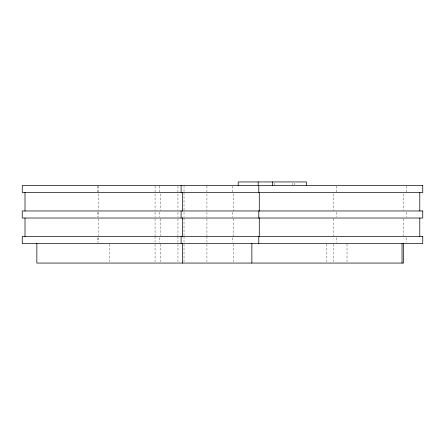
<?xml version="1.0" encoding="UTF-8"?>
<svg xmlns="http://www.w3.org/2000/svg" width="445" height="445" viewBox="0 0 445 445"><rect width="100%" height="100%" fill="white"/><g stroke="black" fill="none" stroke-linecap="round" stroke-linejoin="round"><path stroke-width="0.33" stroke-dasharray="2.23 1.67" d="M406.463 186.105L406.463 191.878M406.463 212.254L406.463 216.743M406.463 237.758L406.463 242.247M403.587 193.887L403.587 210.285M403.587 218.706L403.587 235.789M347.017 244.199L347.017 261.716M336.225 186.105L336.225 191.878M336.225 212.254L336.225 216.743M336.225 237.758L336.225 242.247M333.717 193.887L333.717 210.285M333.717 218.706L333.717 235.789M333.717 244.199L333.717 261.716M326.853 244.199L326.853 261.716M294.818 183.112L294.818 184.875M292.248 183.112L292.248 184.875M274.838 183.112L274.838 185.465M233.319 193.887L233.319 210.969M233.319 218.706L233.319 236.473M233.319 244.199L233.319 261.716M232.54 186.105L232.54 191.878M232.54 212.254L232.54 216.743M232.54 237.758L232.54 242.247M206.925 186.105L206.925 191.878M206.925 193.887L206.925 210.285M206.925 212.254L206.925 216.743M206.925 218.706L206.925 235.789M206.925 236.473L206.925 242.247M206.925 244.199L206.925 261.716M184.024 185.465L184.024 191.878M184.024 192.518L184.024 210.285M184.024 212.254L184.024 216.743M184.024 218.022L184.024 235.789M184.024 236.473L184.024 242.247M184.024 244.199L184.024 261.716M177.961 186.105L177.961 191.878M177.961 193.887L177.961 210.285M177.961 212.254L177.961 216.743M177.961 218.706L177.961 235.789M177.961 236.473L177.961 242.247M177.961 244.199L177.961 261.716M160.217 193.887L160.217 210.285M160.217 218.706L160.217 235.789M160.217 244.199L160.217 261.716M159.288 186.105L159.288 191.878M159.288 212.254L159.288 216.743M159.288 237.758L159.288 242.247M155.06 186.105L155.06 191.878M155.06 193.887L155.06 210.285M155.06 212.254L155.06 216.743M155.06 218.706L155.06 235.789M155.06 236.473L155.06 242.247M155.06 244.199L155.06 261.716M109.798 244.199L109.798 261.716M98.762 193.887L98.762 210.285M98.762 218.706L98.762 235.789M98.373 186.105L98.373 191.878M98.373 212.254L98.373 216.743M98.373 237.758L98.373 242.247M97.583 186.105L97.583 191.878M97.583 212.254L97.583 216.743M97.583 237.758L97.583 242.247"/><path stroke-width="0.67" d="M419.791 192.518L419.791 210.969M419.791 218.022L419.791 236.473M403.587 243.526L403.587 263.062L36.852 263.062L36.852 243.526M402.035 243.526L402.035 263.062M306.416 185.465L306.416 181.938L238.186 181.938L238.186 185.465M272.329 181.938L272.329 185.465M259.285 192.518L259.285 210.969M259.285 218.022L259.285 236.473M258.801 185.465L258.801 192.518M258.801 210.969L258.801 218.022M258.801 236.473L258.801 243.526M258.161 181.938L258.161 185.465M251.864 243.526L251.864 263.062M182.461 192.518L182.461 210.969M182.461 218.022L182.461 236.473M182.461 243.526L182.461 263.062M181.104 185.465L181.104 192.518M181.104 210.969L181.104 218.022M181.104 236.473L181.104 243.526M25.009 192.518L25.009 210.969M25.009 218.022L25.009 236.473M422.75 185.465L22.25 185.465L22.25 192.518L422.75 192.518L422.75 185.465M422.75 210.969L22.25 210.969L22.25 218.022L422.75 218.022L422.75 210.969M422.75 236.473L22.25 236.473L22.25 243.526L422.75 243.526L422.75 236.473"/></g></svg>
